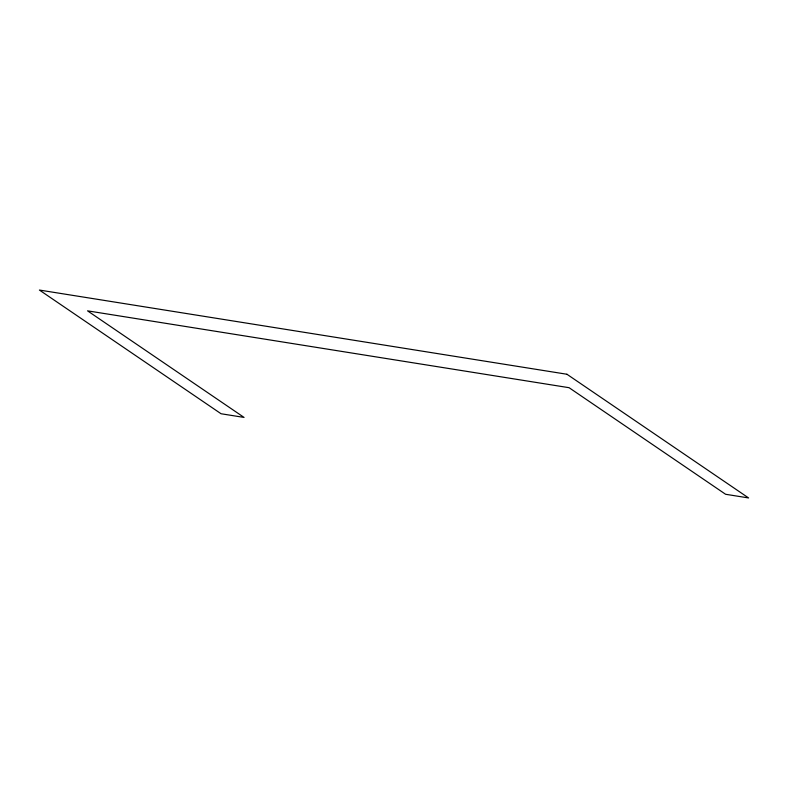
<?xml version="1.0" encoding="UTF-8"?>
<svg xmlns="http://www.w3.org/2000/svg" width="788" height="788" viewBox="0 0 788 788"><rect width="100%" height="100%" fill="white"/><g stroke="black" fill="none" stroke-linecap="round" stroke-linejoin="round"><path stroke-width="1.18" d="M566.936 374.251L39.4 290.053L221.064 413.749L244.063 417.423L87.537 310.846L569.074 387.696L725.6 494.273L748.6 497.947L566.936 374.251"/></g></svg>
